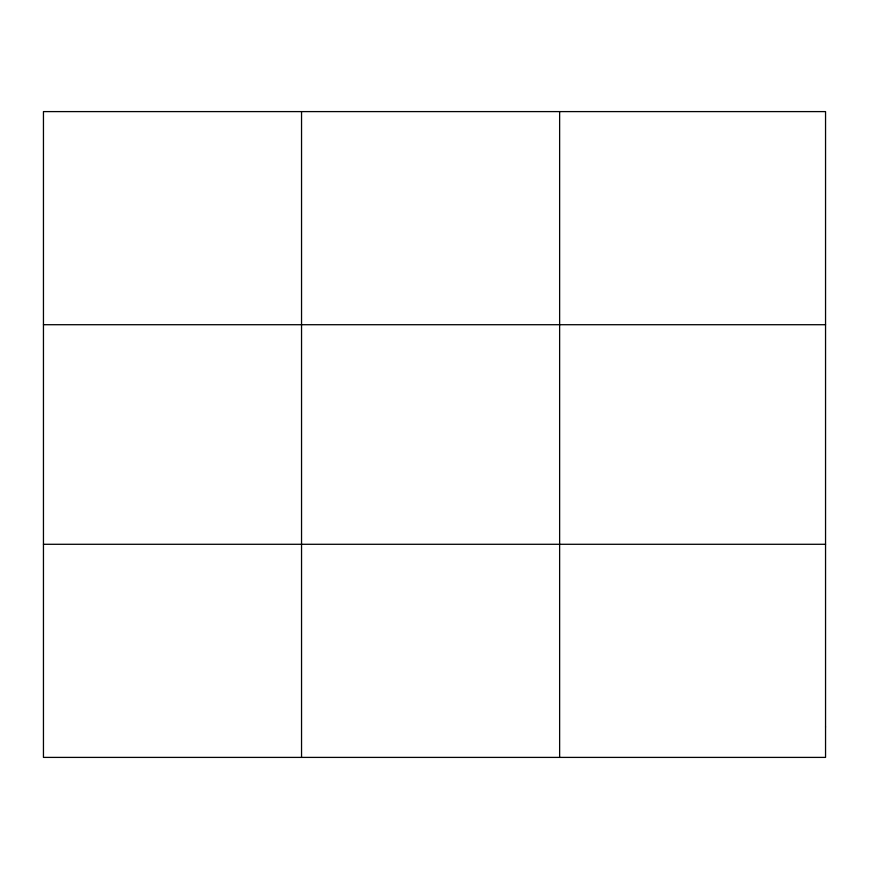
<?xml version="1.0" encoding="UTF-8"?>
<svg xmlns="http://www.w3.org/2000/svg" width="869" height="869" viewBox="0 0 869 869"><rect width="100%" height="100%" fill="white"/><g stroke="black" fill="none" stroke-linecap="round" stroke-linejoin="round"><path stroke-width="1.3" d="M301.543 111.601L301.543 757.399M559.636 111.601L559.636 757.399M43.45 324.713L825.55 324.713M43.45 544.287L825.55 544.287M825.55 726.951L825.55 757.399L43.45 757.399L43.45 111.601L825.55 111.601L825.55 726.951"/></g></svg>
